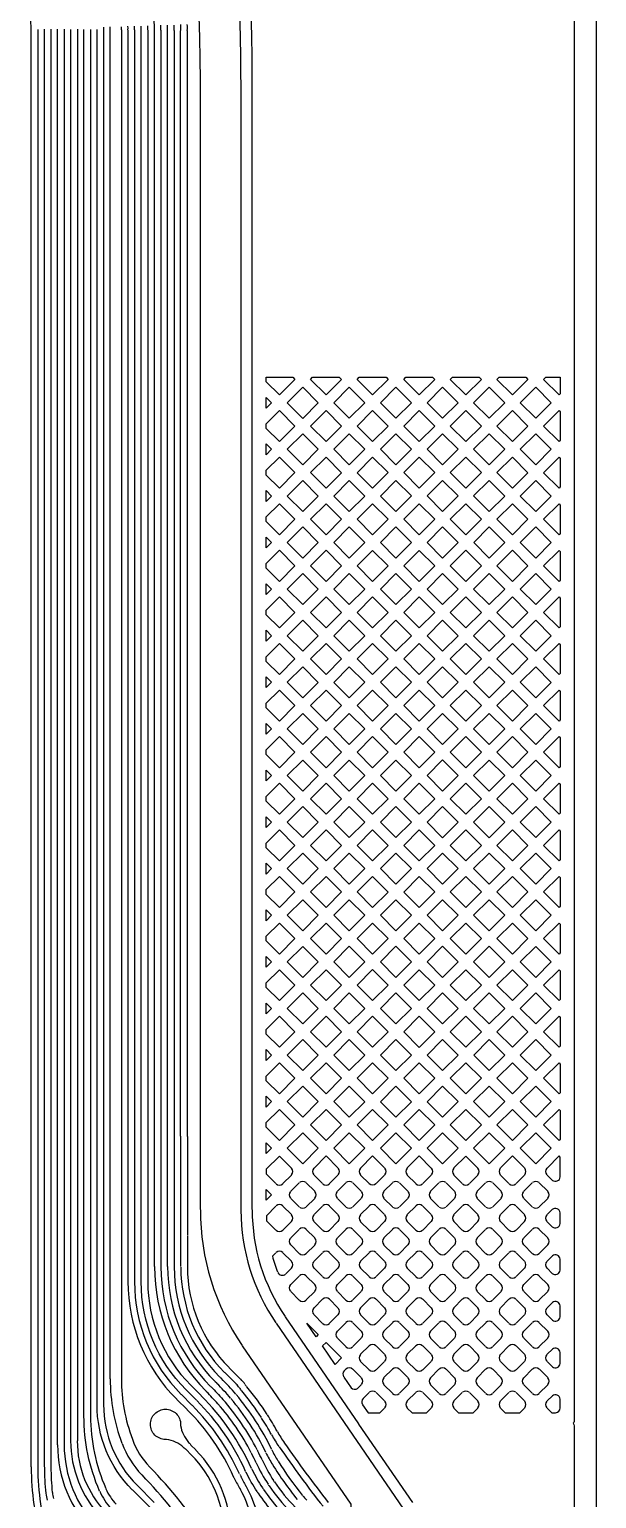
# Model space of a CAD drawing. Extents: x -344 to 154, y 670 to 1023.
# Drawn here: x -148.63 to -143.47, y 866.9 to 880.28 of the extents above; entities that cross this region are included whole.
import ezdxf

# ---------------------------------------------------------------- set-up
doc = ezdxf.new("R2010")
doc.units = 0
doc.layers.add('gbr-dxf_layer0', color=7, linetype='Continuous')
doc.layers.add('gbr-outline-dxf_layer1', color=2, linetype='Continuous')

msp = doc.modelspace()

# ---------------------------------------------------------------- linework, layer by layer
at = {"layer": 'gbr-dxf_layer0'}
for p, q in [((-148.614, 867.188), (-148.614, 880.274)), ((-148.554, 880.276), (-148.554, 867.187)), ((-148.494, 867.187), (-148.494, 880.278)), ((-148.374, 867.39), (-148.374, 880.279)), ((-148.314, 880.278), (-148.314, 867.391)), ((-148.254, 867.427), (-148.254, 880.276)), ((-148.194, 880.278), (-148.194, 867.426)), ((-148.075, 880.276), (-148.075, 867.652)), ((-147.895, 867.991), (-147.895, 880.272)), ((-147.793, 880.274), (-147.793, 867.989)), ((-147.733, 868.878), (-147.733, 880.271)), ((-147.673, 880.272), (-147.673, 868.876)), ((-147.553, 880.271), (-147.553, 868.88)), ((-147.074, 869.532), (-147.074, 879.813)), ((-146.705, 879.816), (-146.705, 869.528)), ((-146.475, 876.828), (-146.475, 876.926)), ((-146.475, 876.404), (-146.475, 876.502)), ((-146.475, 875.979), (-146.475, 876.078)), ((-146.475, 875.555), (-146.475, 875.653)), ((-146.475, 875.131), (-146.475, 875.229)), ((-146.475, 874.707), (-146.475, 874.805)), ((-146.475, 874.283), (-146.475, 874.381)), ((-146.475, 873.858), (-146.475, 873.956)), ((-146.475, 873.434), (-146.475, 873.532)), ((-146.475, 873.01), (-146.475, 873.108)), ((-146.475, 872.586), (-146.475, 872.684)), ((-146.475, 872.161), (-146.475, 872.26)), ((-146.475, 871.737), (-146.475, 871.835)), ((-146.475, 871.313), (-146.475, 871.411)), ((-146.475, 870.889), (-146.475, 870.987)), ((-146.475, 870.464), (-146.475, 870.563)), ((-146.475, 870.04), (-146.475, 870.138)), ((-147.253, 869.298), (-147.253, 870.049)), ((-147.193, 870.048), (-147.193, 869.294)), ((-146.475, 869.856), (-146.387, 869.768)), ((-146.323, 869.768), (-146.246, 869.845)), ((-146.04, 869.845), (-145.964, 869.768)), ((-145.899, 869.768), (-145.822, 869.845)), ((-145.616, 869.845), (-145.539, 869.768)), ((-145.474, 869.768), (-145.398, 869.845)), ((-145.192, 869.845), (-145.115, 869.768)), ((-145.05, 869.768), (-144.973, 869.845)), ((-144.767, 869.845), (-144.691, 869.768)), ((-144.626, 869.768), (-144.549, 869.845)), ((-144.343, 869.845), (-144.267, 869.768)), ((-144.202, 869.768), (-144.125, 869.845)), ((-146.475, 869.616), (-146.475, 869.714)), ((-146.175, 869.774), (-146.252, 869.697)), ((-146.034, 869.697), (-146.111, 869.774)), ((-145.751, 869.774), (-145.828, 869.697)), ((-145.61, 869.697), (-145.686, 869.774)), ((-145.327, 869.774), (-145.404, 869.697)), ((-145.186, 869.698), (-145.262, 869.774)), ((-144.903, 869.774), (-144.98, 869.697)), ((-144.761, 869.697), (-144.838, 869.774)), ((-144.479, 869.774), (-144.555, 869.697)), ((-144.337, 869.697), (-144.414, 869.774)), ((-144.054, 869.774), (-144.131, 869.697)), ((-143.913, 869.697), (-143.99, 869.774)), ((-146.388, 869.562), (-146.474, 869.475)), ((-146.246, 869.485), (-146.323, 869.562)), ((-146.252, 869.633), (-146.175, 869.556)), ((-146.111, 869.556), (-146.034, 869.633)), ((-145.963, 869.562), (-146.04, 869.485)), ((-145.822, 869.485), (-145.899, 869.562)), ((-145.828, 869.633), (-145.751, 869.556)), ((-145.687, 869.556), (-145.61, 869.633)), ((-145.539, 869.562), (-145.616, 869.485)), ((-145.398, 869.485), (-145.474, 869.562)), ((-145.404, 869.633), (-145.327, 869.556)), ((-145.262, 869.556), (-145.186, 869.633)), ((-145.115, 869.562), (-145.192, 869.485)), ((-144.974, 869.486), (-145.05, 869.562)), ((-144.98, 869.633), (-144.903, 869.556)), ((-144.838, 869.556), (-144.761, 869.633)), ((-144.691, 869.562), (-144.767, 869.485)), ((-144.549, 869.485), (-144.626, 869.562)), ((-144.555, 869.633), (-144.479, 869.556)), ((-144.414, 869.556), (-144.337, 869.633)), ((-144.266, 869.562), (-144.343, 869.485)), ((-144.125, 869.485), (-144.202, 869.562)), ((-144.131, 869.633), (-144.054, 869.556)), ((-143.99, 869.556), (-143.913, 869.633)), ((-146.323, 869.344), (-146.246, 869.421)), ((-146.04, 869.42), (-145.963, 869.344)), ((-145.899, 869.344), (-145.822, 869.421)), ((-145.616, 869.42), (-145.539, 869.344)), ((-145.475, 869.344), (-145.398, 869.421)), ((-145.192, 869.421), (-145.115, 869.344)), ((-145.05, 869.344), (-144.974, 869.421)), ((-144.767, 869.421), (-144.691, 869.344)), ((-144.626, 869.344), (-144.549, 869.421)), ((-144.343, 869.421), (-144.267, 869.344)), ((-144.202, 869.344), (-144.125, 869.421)), ((-147.253, 869.012), (-147.253, 869.294)), ((-146.175, 869.35), (-146.252, 869.273)), ((-146.034, 869.273), (-146.111, 869.35)), ((-145.751, 869.35), (-145.828, 869.273)), ((-145.61, 869.273), (-145.687, 869.35)), ((-145.327, 869.35), (-145.404, 869.273)), ((-145.186, 869.273), (-145.262, 869.35)), ((-144.903, 869.35), (-144.98, 869.273)), ((-144.761, 869.273), (-144.838, 869.35)), ((-144.479, 869.35), (-144.555, 869.273)), ((-144.337, 869.273), (-144.414, 869.35)), ((-144.054, 869.35), (-144.131, 869.273)), ((-143.913, 869.273), (-143.99, 869.35)), ((-146.252, 869.209), (-146.175, 869.132)), ((-146.111, 869.132), (-146.034, 869.208)), ((-145.828, 869.208), (-145.751, 869.132)), ((-145.687, 869.132), (-145.61, 869.209)), ((-145.404, 869.208), (-145.327, 869.132)), ((-145.262, 869.132), (-145.186, 869.209)), ((-144.98, 869.209), (-144.903, 869.132)), ((-144.838, 869.132), (-144.761, 869.209)), ((-144.555, 869.209), (-144.479, 869.132)), ((-144.414, 869.132), (-144.337, 869.209)), ((-144.131, 869.209), (-144.054, 869.132)), ((-143.99, 869.132), (-143.913, 869.209)), ((-146.387, 869.138), (-146.418, 869.107)), ((-146.246, 869.061), (-146.323, 869.138)), ((-145.963, 869.138), (-146.04, 869.061)), ((-145.822, 869.061), (-145.899, 869.138)), ((-145.539, 869.138), (-145.616, 869.061)), ((-145.398, 869.061), (-145.475, 869.138)), ((-145.115, 869.138), (-145.192, 869.061)), ((-144.974, 869.061), (-145.05, 869.138)), ((-144.691, 869.138), (-144.767, 869.061)), ((-144.549, 869.061), (-144.626, 869.138)), ((-144.267, 869.138), (-144.343, 869.061)), ((-144.125, 869.061), (-144.202, 869.138)), ((-146.296, 868.947), (-146.246, 868.996)), ((-146.175, 868.926), (-146.252, 868.849)), ((-146.034, 868.849), (-146.111, 868.926)), ((-146.04, 868.996), (-145.963, 868.92)), ((-145.899, 868.92), (-145.822, 868.996)), ((-145.751, 868.926), (-145.828, 868.849)), ((-145.61, 868.849), (-145.687, 868.926)), ((-145.616, 868.996), (-145.539, 868.92)), ((-145.475, 868.92), (-145.398, 868.996)), ((-145.327, 868.926), (-145.404, 868.849)), ((-145.186, 868.849), (-145.263, 868.926)), ((-145.192, 868.996), (-145.115, 868.92)), ((-145.05, 868.92), (-144.974, 868.996)), ((-144.903, 868.926), (-144.98, 868.849)), ((-144.761, 868.849), (-144.838, 868.926)), ((-144.768, 868.997), (-144.691, 868.92)), ((-144.626, 868.92), (-144.549, 868.997)), ((-144.479, 868.926), (-144.555, 868.849)), ((-144.337, 868.849), (-144.414, 868.926)), ((-144.343, 868.997), (-144.266, 868.92)), ((-144.202, 868.92), (-144.125, 868.996)), ((-144.054, 868.926), (-144.131, 868.849)), ((-143.913, 868.849), (-143.99, 868.926)), ((-146.252, 868.784), (-146.175, 868.707)), ((-146.111, 868.708), (-146.034, 868.784)), ((-145.828, 868.784), (-145.751, 868.707)), ((-145.687, 868.708), (-145.61, 868.784)), ((-145.404, 868.784), (-145.327, 868.708)), ((-145.262, 868.708), (-145.186, 868.784)), ((-144.98, 868.784), (-144.903, 868.708)), ((-144.838, 868.708), (-144.761, 868.784)), ((-144.555, 868.784), (-144.478, 868.708)), ((-144.414, 868.708), (-144.337, 868.784)), ((-144.131, 868.785), (-144.054, 868.708)), ((-143.99, 868.708), (-143.913, 868.784)), ((-145.963, 868.714), (-146.04, 868.637)), ((-145.822, 868.637), (-145.899, 868.714)), ((-145.539, 868.714), (-145.616, 868.637)), ((-145.398, 868.637), (-145.475, 868.714)), ((-145.115, 868.714), (-145.192, 868.637)), ((-144.974, 868.637), (-145.05, 868.714)), ((-144.691, 868.714), (-144.767, 868.637)), ((-144.549, 868.637), (-144.626, 868.713)), ((-144.266, 868.714), (-144.343, 868.637)), ((-144.125, 868.637), (-144.202, 868.713)), ((-146.385, 868.496), (-145.227, 866.804)), ((-146.04, 868.572), (-145.963, 868.495)), ((-145.899, 868.496), (-145.822, 868.572)), ((-145.751, 868.501), (-145.828, 868.425)), ((-145.61, 868.425), (-145.687, 868.501)), ((-145.616, 868.572), (-145.539, 868.495)), ((-145.475, 868.495), (-145.398, 868.572)), ((-145.327, 868.501), (-145.404, 868.425)), ((-145.186, 868.425), (-145.262, 868.501)), ((-145.192, 868.572), (-145.115, 868.496)), ((-145.05, 868.496), (-144.974, 868.572)), ((-144.903, 868.501), (-144.98, 868.425)), ((-144.761, 868.424), (-144.839, 868.502)), ((-144.767, 868.572), (-144.691, 868.496)), ((-144.626, 868.495), (-144.549, 868.572)), ((-144.478, 868.501), (-144.555, 868.425)), ((-144.337, 868.425), (-144.414, 868.501)), ((-144.343, 868.573), (-144.266, 868.496)), ((-144.202, 868.496), (-144.125, 868.572)), ((-144.054, 868.501), (-144.131, 868.425)), ((-143.913, 868.425), (-143.99, 868.501)), ((-145.828, 868.36), (-145.751, 868.283)), ((-145.687, 868.283), (-145.61, 868.36)), ((-145.404, 868.36), (-145.327, 868.283)), ((-145.262, 868.283), (-145.186, 868.36)), ((-144.98, 868.36), (-144.903, 868.283)), ((-144.838, 868.283), (-144.761, 868.36)), ((-144.555, 868.36), (-144.479, 868.283)), ((-144.414, 868.283), (-144.337, 868.36)), ((-144.131, 868.36), (-144.054, 868.283)), ((-143.99, 868.283), (-143.913, 868.36)), ((-145.539, 868.289), (-145.616, 868.213)), ((-145.398, 868.213), (-145.475, 868.289)), ((-145.115, 868.289), (-145.192, 868.213)), ((-144.974, 868.213), (-145.051, 868.29)), ((-144.691, 868.289), (-144.767, 868.213)), ((-144.549, 868.212), (-144.626, 868.289)), ((-144.266, 868.289), (-144.343, 868.212)), ((-144.125, 868.213), (-144.202, 868.289)), ((-146.812, 868.091), (-146.708, 867.987)), ((-145.751, 868.077), (-145.765, 868.064)), ((-145.61, 868.001), (-145.687, 868.077)), ((-145.616, 868.148), (-145.539, 868.071)), ((-145.475, 868.071), (-145.398, 868.148)), ((-145.327, 868.077), (-145.404, 868.001)), ((-145.186, 868.001), (-145.262, 868.077)), ((-145.192, 868.148), (-145.115, 868.071)), ((-145.05, 868.071), (-144.974, 868.148)), ((-144.903, 868.077), (-144.98, 868)), ((-144.761, 868), (-144.838, 868.077)), ((-144.767, 868.148), (-144.691, 868.071)), ((-144.626, 868.071), (-144.549, 868.148)), ((-144.479, 868.077), (-144.555, 868)), ((-144.337, 868), (-144.414, 868.077)), ((-144.343, 868.148), (-144.267, 868.071)), ((-144.202, 868.071), (-144.125, 868.148)), ((-144.054, 868.077), (-144.131, 868)), ((-143.913, 868.001), (-143.989, 868.077)), ((-146.925, 867.949), (-146.939, 867.963)), ((-146.895, 868.004), (-146.884, 867.993)), ((-146.749, 867.944), (-146.853, 868.047)), ((-147.247, 867.847), (-147.151, 867.751)), ((-147.109, 867.794), (-147.204, 867.889)), ((-147.162, 867.932), (-147.067, 867.837)), ((-147.019, 867.873), (-147.024, 867.878)), ((-145.539, 867.865), (-145.592, 867.812)), ((-145.398, 867.788), (-145.474, 867.865)), ((-145.404, 867.936), (-145.327, 867.859)), ((-145.262, 867.859), (-145.186, 867.936)), ((-145.115, 867.865), (-145.192, 867.788)), ((-144.974, 867.788), (-145.05, 867.865)), ((-144.98, 867.936), (-144.903, 867.859)), ((-144.838, 867.859), (-144.761, 867.936)), ((-144.691, 867.865), (-144.767, 867.788)), ((-144.549, 867.788), (-144.626, 867.865)), ((-144.555, 867.936), (-144.479, 867.859)), ((-144.414, 867.859), (-144.337, 867.936)), ((-144.267, 867.865), (-144.343, 867.788)), ((-144.125, 867.788), (-144.202, 867.865)), ((-144.131, 867.936), (-144.055, 867.859)), ((-143.99, 867.859), (-143.913, 867.936)), ((-147.195, 867.71), (-147.288, 867.803)), ((-145.142, 866.863), (-145.631, 867.577)), ((-147.65, 867.021), (-147.494, 866.865))]:
    msp.add_line(p, q, dxfattribs=at)
for points in [[(-153.619, 960.314), (-153.109, 954.486, -0.021821), (-153.072, 953.632), (-153.072, 902.477, 0.154619), (-151.211, 896.603), (-145.459, 888.437, -0.154608), (-143.672, 882.795), (-143.672, 877.154)], [(-146.602, 877.196), (-146.602, 879.822, 0.198848), (-151.292, 891.141), (-156.061, 895.91)], [(-147.493, 880.27, 0.011031), (-147.493, 880.312, 0.004322), (-147.507, 880.58)], [(-148.434, 880.279), (-148.434, 867.187, 0.026984), (-148.422, 866.956)], [(-147.991, 866.968, -0.103956), (-148.134, 867.652), (-148.134, 880.275)], [(-147.694, 866.98, -0.198566), (-148.015, 867.755), (-148.015, 880.275)], [(-147.955, 880.274), (-147.955, 867.755, 0.198917), (-147.651, 867.022)], [(-147.205, 867.89, -0.19801), (-147.613, 868.872, -0.053003), (-147.613, 868.878), (-147.613, 880.269)], [(-147.493, 869.013), (-147.493, 870.094, -0.048899), (-147.493, 870.099), (-147.493, 880.268)], [(-147.433, 880.269), (-147.433, 870.105, -0.048899), (-147.433, 870.099), (-147.433, 869.011)], [(-147.373, 869.013), (-147.373, 870.143, -0.0488), (-147.374, 870.149), (-147.374, 880.266)], [(-147.314, 880.267), (-147.314, 870.154, -0.0488), (-147.313, 870.149), (-147.313, 869.012)], [(-147.253, 870.05), (-147.253, 870.093, -0.059114), (-147.253, 870.1), (-147.253, 870.194, -0.055954), (-147.254, 870.2), (-147.254, 880.264)], [(-147.194, 880.266), (-147.194, 870.204, -0.055959), (-147.193, 870.197), (-147.193, 870.104, -0.050013), (-147.193, 870.098), (-147.193, 870.049)], [(-143.672, 877.153), (-143.672, 867.62, -0.147136), (-143.681, 867.585, -0.128498), (-143.672, 867.561), (-143.672, 866.072, -0.049093), (-143.669, 866.046, -0.049082), (-143.672, 866.019), (-143.672, 865.724, -0.250802), (-144.028, 865.059), (-144.231, 864.924, -0.147933), (-144.674, 864.789), (-145.183, 864.789, -0.35684), (-145.228, 864.834), (-145.228, 865.883, -0.411766), (-145.173, 865.928)], [(-143.919, 869.845), (-143.871, 869.797, 0.58201), (-143.799, 869.828), (-143.799, 870.008), (-143.81, 870.019), (-143.919, 869.909)], [(-146.474, 869.475, 0.007408), (-146.472, 869.428), (-146.388, 869.344)], [(-143.919, 869.42), (-143.872, 869.373, 0.579971), (-143.799, 869.403), (-143.799, 869.502, 0.588366), (-143.872, 869.532), (-143.919, 869.485)], [(-147.193, 869.29), (-147.193, 869.017, -0.055407), (-147.193, 869.01, 0.197857), (-146.813, 868.092)], [(-143.919, 868.996), (-143.872, 868.949, 0.578659), (-143.799, 868.978), (-143.799, 869.079, 0.575874), (-143.871, 869.109), (-143.919, 869.061)], [(-143.919, 868.572), (-143.871, 868.525, 0.575726), (-143.799, 868.554), (-143.799, 868.654, 0.577227), (-143.871, 868.684), (-143.919, 868.637)], [(-145.631, 867.578, -0.015297), (-145.633, 867.581), (-146.3, 868.554)], [(-145.528, 866.592), (-145.612, 866.715, 0.035004), (-145.665, 866.763, -0.245299), (-145.703, 866.849), (-146.691, 868.291)], [(-143.919, 868.148), (-143.871, 868.1, 0.57325), (-143.799, 868.13), (-143.799, 868.23, 0.578621), (-143.871, 868.26), (-143.919, 868.213)], [(-145.77, 868.006), (-145.703, 867.908, 0.375744), (-145.643, 867.903), (-145.61, 867.936)], [(-146.978, 867.917, -0.017937), (-146.976, 867.916, -0.017453), (-146.871, 867.803)], [(-143.799, 867.726), (-143.799, 867.806, 0.575874), (-143.871, 867.836), (-143.919, 867.788)], [(-147.158, 867.299), (-147.204, 867.345, -0.09159), (-147.214, 867.352, -0.014217), (-147.228, 867.365, 0.159788), (-147.383, 867.438, -0.016338), (-147.392, 867.438, -0.414225), (-147.529, 867.575, -0.414225), (-147.392, 867.713, -0.414225), (-147.254, 867.575, -0.018939), (-147.254, 867.565, 0.153113), (-147.181, 867.411, -0.014649), (-147.168, 867.397, -0.092872), (-147.161, 867.387), (-147.116, 867.342)], [(-146.559, 866.965, -0.029683), (-146.658, 867.138, -0.019622), (-146.662, 867.144)], [(-146.607, 867.17, -0.056741), (-146.604, 867.164, 0.02924), (-146.51, 866.998)], [(-147.273, 866.506, 0.04471), (-147.537, 866.823), (-147.693, 866.979)]]:
    msp.add_lwpolyline(points, format="xyb", dxfattribs=at)
for points in [[(-146.602, 869.531), (-146.602, 877.154), (-146.602, 877.192)], [(-146.475, 876.926), (-146.426, 876.877), (-146.475, 876.828)], [(-146.475, 876.502), (-146.426, 876.453), (-146.475, 876.404)], [(-146.475, 876.078), (-146.426, 876.028), (-146.475, 875.979)], [(-146.475, 875.653), (-146.426, 875.604), (-146.475, 875.555)], [(-146.475, 875.229), (-146.426, 875.18), (-146.475, 875.131)], [(-146.475, 874.805), (-146.426, 874.756), (-146.475, 874.707)], [(-146.475, 874.381), (-146.426, 874.332), (-146.475, 874.283)], [(-146.475, 873.956), (-146.426, 873.907), (-146.475, 873.858)], [(-146.475, 873.532), (-146.426, 873.483), (-146.475, 873.434)], [(-146.475, 873.108), (-146.426, 873.059), (-146.475, 873.01)], [(-146.475, 872.684), (-146.426, 872.635), (-146.475, 872.586)], [(-146.475, 872.26), (-146.426, 872.21), (-146.475, 872.161)], [(-146.475, 871.835), (-146.426, 871.786), (-146.475, 871.737)], [(-146.475, 871.411), (-146.426, 871.362), (-146.475, 871.313)], [(-146.475, 870.987), (-146.426, 870.938), (-146.475, 870.889)], [(-146.475, 870.563), (-146.426, 870.514), (-146.475, 870.464)], [(-146.475, 870.138), (-146.426, 870.089), (-146.475, 870.04)], [(-146.246, 869.909), (-146.355, 870.018), (-146.475, 869.899), (-146.475, 869.856)], [(-145.822, 869.91), (-145.931, 870.019), (-146.04, 869.909)], [(-145.398, 869.91), (-145.507, 870.019), (-145.616, 869.909)], [(-144.973, 869.909), (-145.083, 870.019), (-145.192, 869.91)], [(-144.549, 869.909), (-144.658, 870.018), (-144.767, 869.91)], [(-144.125, 869.91), (-144.234, 870.019), (-144.343, 869.91)], [(-146.475, 869.714), (-146.426, 869.665), (-146.475, 869.616)], [(-145.598, 867.754), (-145.548, 867.681), (-145.441, 867.681), (-145.398, 867.724)], [(-145.192, 867.724), (-145.148, 867.681), (-145.017, 867.681), (-144.974, 867.724)], [(-144.767, 867.724), (-144.724, 867.681), (-144.593, 867.681), (-144.549, 867.724)], [(-144.343, 867.724), (-144.3, 867.681), (-144.168, 867.681), (-144.125, 867.724)], [(-143.919, 867.724), (-143.876, 867.681), (-143.844, 867.681)]]:
    msp.add_lwpolyline(points, dxfattribs=at)
for points in [[(-146.475, 877.067), (-146.475, 877.109), (-146.234, 877.109), (-146.214, 877.089), (-146.355, 876.948)], [(-146.072, 877.089), (-146.053, 877.109), (-145.81, 877.109), (-145.79, 877.089), (-145.931, 876.948)], [(-145.648, 877.089), (-145.628, 877.109), (-145.385, 877.109), (-145.365, 877.089), (-145.507, 876.948)], [(-145.224, 877.089), (-145.204, 877.109), (-144.961, 877.109), (-144.941, 877.089), (-145.083, 876.948)], [(-144.8, 877.089), (-144.78, 877.109), (-144.537, 877.109), (-144.517, 877.089), (-144.658, 876.948)], [(-144.376, 877.089), (-144.356, 877.109), (-144.113, 877.109), (-144.093, 877.089), (-144.234, 876.948)], [(-143.951, 877.089), (-143.931, 877.109), (-143.799, 877.109), (-143.799, 876.959), (-143.81, 876.948)], [(-146.285, 876.877), (-146.143, 877.018), (-146.002, 876.877), (-146.143, 876.735)], [(-145.86, 876.877), (-145.719, 877.018), (-145.578, 876.877), (-145.719, 876.736)], [(-145.436, 876.877), (-145.295, 877.018), (-145.153, 876.877), (-145.295, 876.736)], [(-145.012, 876.877), (-144.871, 877.018), (-144.729, 876.877), (-144.871, 876.736)], [(-144.588, 876.877), (-144.446, 877.018), (-144.305, 876.877), (-144.446, 876.736)], [(-144.163, 876.877), (-144.022, 877.018), (-143.881, 876.877), (-144.022, 876.736)], [(-146.475, 876.643), (-146.475, 876.686), (-146.355, 876.806), (-146.214, 876.665), (-146.355, 876.523)], [(-146.072, 876.665), (-145.931, 876.806), (-145.79, 876.665), (-145.931, 876.523)], [(-145.648, 876.665), (-145.507, 876.806), (-145.365, 876.665), (-145.507, 876.524)], [(-145.224, 876.665), (-145.083, 876.806), (-144.941, 876.665), (-145.083, 876.524)], [(-144.8, 876.665), (-144.658, 876.806), (-144.517, 876.665), (-144.658, 876.524)], [(-144.376, 876.665), (-144.234, 876.806), (-144.093, 876.665), (-144.234, 876.523)], [(-143.951, 876.665), (-143.81, 876.806), (-143.799, 876.795), (-143.799, 876.535), (-143.81, 876.523)], [(-146.284, 876.453), (-146.143, 876.594), (-146.002, 876.453), (-146.143, 876.311)], [(-145.86, 876.453), (-145.719, 876.594), (-145.577, 876.453), (-145.719, 876.311)], [(-145.436, 876.453), (-145.295, 876.594), (-145.153, 876.453), (-145.295, 876.311)], [(-145.012, 876.453), (-144.871, 876.594), (-144.729, 876.453), (-144.87, 876.311)], [(-144.588, 876.453), (-144.446, 876.594), (-144.305, 876.453), (-144.446, 876.311)], [(-144.163, 876.453), (-144.022, 876.594), (-143.881, 876.453), (-144.022, 876.311)], [(-146.475, 876.219), (-146.475, 876.262), (-146.355, 876.382), (-146.214, 876.241), (-146.355, 876.099)], [(-146.072, 876.241), (-145.931, 876.382), (-145.79, 876.24), (-145.931, 876.099)], [(-145.648, 876.24), (-145.507, 876.382), (-145.365, 876.241), (-145.507, 876.099)], [(-145.224, 876.241), (-145.083, 876.382), (-144.941, 876.241), (-145.083, 876.099)], [(-144.8, 876.241), (-144.658, 876.382), (-144.517, 876.241), (-144.658, 876.099)], [(-144.376, 876.241), (-144.234, 876.382), (-144.093, 876.24), (-144.234, 876.099)], [(-143.951, 876.24), (-143.81, 876.382), (-143.799, 876.371), (-143.799, 876.11), (-143.81, 876.099)], [(-146.284, 876.028), (-146.143, 876.17), (-146.002, 876.028), (-146.143, 875.887)], [(-145.86, 876.028), (-145.719, 876.17), (-145.578, 876.028), (-145.719, 875.887)], [(-145.436, 876.028), (-145.295, 876.17), (-145.153, 876.029), (-145.295, 875.887)], [(-145.012, 876.029), (-144.87, 876.17), (-144.729, 876.029), (-144.87, 875.887)], [(-144.588, 876.029), (-144.446, 876.17), (-144.305, 876.028), (-144.446, 875.887)], [(-144.163, 876.028), (-144.022, 876.17), (-143.881, 876.028), (-144.022, 875.887)], [(-146.475, 875.795), (-146.475, 875.838), (-146.355, 875.958), (-146.214, 875.816), (-146.355, 875.675)], [(-146.072, 875.816), (-145.931, 875.958), (-145.79, 875.816), (-145.931, 875.675)], [(-145.648, 875.816), (-145.507, 875.958), (-145.366, 875.816), (-145.507, 875.675)], [(-145.224, 875.816), (-145.083, 875.958), (-144.941, 875.817), (-145.083, 875.675)], [(-144.8, 875.817), (-144.658, 875.958), (-144.517, 875.816), (-144.658, 875.675)], [(-144.375, 875.816), (-144.234, 875.958), (-144.093, 875.816), (-144.234, 875.675)], [(-143.951, 875.816), (-143.81, 875.958), (-143.799, 875.946), (-143.799, 875.686), (-143.81, 875.675)], [(-146.284, 875.604), (-146.143, 875.746), (-146.002, 875.604), (-146.143, 875.463)], [(-145.86, 875.604), (-145.719, 875.746), (-145.578, 875.604), (-145.719, 875.463)], [(-145.436, 875.604), (-145.295, 875.746), (-145.154, 875.604), (-145.295, 875.463)], [(-145.012, 875.604), (-144.87, 875.746), (-144.729, 875.604), (-144.871, 875.463)], [(-144.587, 875.604), (-144.446, 875.746), (-144.305, 875.604), (-144.446, 875.463)], [(-144.163, 875.604), (-144.022, 875.746), (-143.881, 875.604), (-144.022, 875.463)], [(-146.475, 875.371), (-146.475, 875.414), (-146.355, 875.534), (-146.214, 875.392), (-146.355, 875.251)], [(-146.072, 875.392), (-145.931, 875.534), (-145.79, 875.392), (-145.931, 875.251)], [(-145.648, 875.392), (-145.507, 875.533), (-145.366, 875.392), (-145.507, 875.251)], [(-145.224, 875.392), (-145.083, 875.533), (-144.941, 875.392), (-145.083, 875.251)], [(-144.8, 875.392), (-144.658, 875.534), (-144.517, 875.392), (-144.658, 875.251)], [(-144.375, 875.392), (-144.234, 875.534), (-144.093, 875.392), (-144.234, 875.251)], [(-143.951, 875.392), (-143.81, 875.533), (-143.799, 875.522), (-143.799, 875.262), (-143.81, 875.251)], [(-146.285, 875.18), (-146.143, 875.321), (-146.002, 875.18), (-146.143, 875.039)], [(-145.86, 875.18), (-145.719, 875.321), (-145.578, 875.18), (-145.719, 875.039)], [(-145.436, 875.18), (-145.295, 875.321), (-145.153, 875.18), (-145.295, 875.039)], [(-145.012, 875.18), (-144.871, 875.321), (-144.729, 875.18), (-144.871, 875.039)], [(-144.588, 875.18), (-144.446, 875.321), (-144.305, 875.18), (-144.446, 875.039)], [(-144.163, 875.18), (-144.022, 875.321), (-143.881, 875.18), (-144.022, 875.039)], [(-146.475, 874.946), (-146.475, 874.989), (-146.355, 875.109), (-146.214, 874.968), (-146.355, 874.827)], [(-146.072, 874.968), (-145.931, 875.109), (-145.79, 874.968), (-145.931, 874.827)], [(-145.648, 874.968), (-145.507, 875.109), (-145.365, 874.968), (-145.507, 874.827)], [(-145.224, 874.968), (-145.083, 875.109), (-144.941, 874.968), (-145.083, 874.827)], [(-144.8, 874.968), (-144.658, 875.109), (-144.517, 874.968), (-144.658, 874.827)], [(-144.376, 874.968), (-144.234, 875.109), (-144.093, 874.968), (-144.234, 874.827)], [(-143.951, 874.968), (-143.81, 875.109), (-143.799, 875.098), (-143.799, 874.838), (-143.81, 874.827)], [(-146.285, 874.756), (-146.143, 874.897), (-146.002, 874.756), (-146.143, 874.614)], [(-145.86, 874.756), (-145.719, 874.897), (-145.577, 874.756), (-145.719, 874.614)], [(-145.436, 874.756), (-145.295, 874.897), (-145.153, 874.756), (-145.295, 874.614)], [(-145.012, 874.756), (-144.871, 874.897), (-144.729, 874.756), (-144.87, 874.614)], [(-144.588, 874.756), (-144.446, 874.897), (-144.305, 874.756), (-144.446, 874.614)], [(-144.163, 874.756), (-144.022, 874.897), (-143.881, 874.756), (-144.022, 874.614)], [(-146.475, 874.522), (-146.475, 874.565), (-146.355, 874.685), (-146.214, 874.544), (-146.355, 874.402)], [(-146.073, 874.544), (-145.931, 874.685), (-145.79, 874.544), (-145.931, 874.402)], [(-145.648, 874.544), (-145.507, 874.685), (-145.365, 874.544), (-145.507, 874.402)], [(-145.224, 874.544), (-145.083, 874.685), (-144.941, 874.544), (-145.083, 874.402)], [(-144.8, 874.544), (-144.658, 874.685), (-144.517, 874.544), (-144.658, 874.402)], [(-144.376, 874.544), (-144.234, 874.685), (-144.093, 874.544), (-144.234, 874.402)], [(-143.951, 874.544), (-143.81, 874.685), (-143.799, 874.674), (-143.799, 874.413), (-143.81, 874.402)], [(-146.285, 874.332), (-146.143, 874.473), (-146.002, 874.331), (-146.143, 874.19)], [(-145.86, 874.331), (-145.719, 874.473), (-145.578, 874.332), (-145.719, 874.19)], [(-145.436, 874.332), (-145.295, 874.473), (-145.153, 874.332), (-145.295, 874.19)], [(-145.012, 874.332), (-144.87, 874.473), (-144.729, 874.332), (-144.87, 874.19)], [(-144.588, 874.332), (-144.446, 874.473), (-144.305, 874.332), (-144.446, 874.19)], [(-144.163, 874.332), (-144.022, 874.473), (-143.881, 874.331), (-144.022, 874.19)], [(-146.475, 874.098), (-146.475, 874.141), (-146.355, 874.261), (-146.214, 874.119), (-146.355, 873.978)], [(-146.072, 874.119), (-145.931, 874.261), (-145.79, 874.119), (-145.931, 873.978)], [(-145.648, 874.119), (-145.507, 874.261), (-145.365, 874.119), (-145.507, 873.978)], [(-145.224, 874.119), (-145.083, 874.261), (-144.941, 874.12), (-145.083, 873.978)], [(-144.8, 874.12), (-144.658, 874.261), (-144.517, 874.12), (-144.658, 873.978)], [(-144.376, 874.12), (-144.234, 874.261), (-144.093, 874.119), (-144.234, 873.978)], [(-143.951, 874.119), (-143.81, 874.261), (-143.799, 874.249), (-143.799, 873.989), (-143.81, 873.978)], [(-146.284, 873.907), (-146.143, 874.049), (-146.002, 873.907), (-146.143, 873.766)], [(-145.86, 873.907), (-145.719, 874.049), (-145.578, 873.907), (-145.719, 873.766)], [(-145.436, 873.907), (-145.295, 874.049), (-145.153, 873.907), (-145.295, 873.766)], [(-145.012, 873.907), (-144.87, 874.049), (-144.729, 873.907), (-144.871, 873.766)], [(-144.588, 873.907), (-144.446, 874.049), (-144.305, 873.907), (-144.446, 873.766)], [(-144.163, 873.907), (-144.022, 874.049), (-143.881, 873.907), (-144.022, 873.766)], [(-146.475, 873.674), (-146.475, 873.717), (-146.355, 873.837), (-146.214, 873.695), (-146.355, 873.554)], [(-146.072, 873.695), (-145.931, 873.837), (-145.79, 873.695), (-145.931, 873.554)], [(-145.648, 873.695), (-145.507, 873.837), (-145.366, 873.695), (-145.507, 873.554)], [(-145.224, 873.695), (-145.083, 873.837), (-144.941, 873.695), (-145.083, 873.554)], [(-144.8, 873.695), (-144.658, 873.837), (-144.517, 873.695), (-144.658, 873.554)], [(-144.375, 873.695), (-144.234, 873.837), (-144.093, 873.695), (-144.234, 873.554)], [(-143.951, 873.695), (-143.81, 873.837), (-143.799, 873.825), (-143.799, 873.565), (-143.81, 873.554)], [(-146.285, 873.483), (-146.143, 873.624), (-146.002, 873.483), (-146.143, 873.342)], [(-145.86, 873.483), (-145.719, 873.624), (-145.578, 873.483), (-145.719, 873.342)], [(-145.436, 873.483), (-145.295, 873.624), (-145.153, 873.483), (-145.295, 873.342)], [(-145.012, 873.483), (-144.871, 873.625), (-144.729, 873.483), (-144.871, 873.342)], [(-144.588, 873.483), (-144.446, 873.624), (-144.305, 873.483), (-144.446, 873.342)], [(-144.163, 873.483), (-144.022, 873.624), (-143.881, 873.483), (-144.022, 873.342)], [(-146.475, 873.25), (-146.475, 873.292), (-146.355, 873.412), (-146.214, 873.271), (-146.355, 873.13)], [(-146.072, 873.271), (-145.931, 873.412), (-145.79, 873.271), (-145.931, 873.13)], [(-145.648, 873.271), (-145.507, 873.412), (-145.366, 873.271), (-145.507, 873.13)], [(-145.224, 873.271), (-145.083, 873.412), (-144.941, 873.271), (-145.083, 873.13)], [(-144.8, 873.271), (-144.658, 873.412), (-144.517, 873.271), (-144.658, 873.13)], [(-144.375, 873.271), (-144.234, 873.412), (-144.093, 873.271), (-144.234, 873.13)], [(-143.951, 873.271), (-143.81, 873.412), (-143.799, 873.401), (-143.799, 873.141), (-143.81, 873.13)], [(-146.284, 873.059), (-146.143, 873.2), (-146.002, 873.059), (-146.143, 872.918)], [(-145.86, 873.059), (-145.719, 873.2), (-145.578, 873.059), (-145.719, 872.918)], [(-145.436, 873.059), (-145.295, 873.2), (-145.153, 873.059), (-145.295, 872.918)], [(-145.012, 873.059), (-144.871, 873.2), (-144.729, 873.059), (-144.87, 872.917)], [(-144.588, 873.059), (-144.446, 873.2), (-144.305, 873.059), (-144.446, 872.917)], [(-144.163, 873.059), (-144.022, 873.2), (-143.881, 873.059), (-144.022, 872.918)], [(-146.475, 872.825), (-146.475, 872.868), (-146.355, 872.988), (-146.214, 872.847), (-146.355, 872.706)], [(-146.072, 872.847), (-145.931, 872.988), (-145.79, 872.847), (-145.931, 872.706)], [(-145.648, 872.847), (-145.507, 872.988), (-145.365, 872.847), (-145.507, 872.705)], [(-145.224, 872.847), (-145.083, 872.988), (-144.941, 872.847), (-145.083, 872.705)], [(-144.8, 872.847), (-144.658, 872.988), (-144.517, 872.847), (-144.658, 872.705)], [(-144.376, 872.847), (-144.234, 872.988), (-144.093, 872.847), (-144.234, 872.705)], [(-143.951, 872.847), (-143.81, 872.988), (-143.799, 872.977), (-143.799, 872.717), (-143.81, 872.705)], [(-146.284, 872.635), (-146.143, 872.776), (-146.002, 872.635), (-146.143, 872.493)], [(-145.86, 872.635), (-145.719, 872.776), (-145.578, 872.635), (-145.719, 872.493)], [(-145.436, 872.635), (-145.295, 872.776), (-145.153, 872.635), (-145.295, 872.493)], [(-145.012, 872.635), (-144.87, 872.776), (-144.729, 872.635), (-144.87, 872.493)], [(-144.588, 872.635), (-144.446, 872.776), (-144.305, 872.635), (-144.446, 872.493)], [(-144.163, 872.635), (-144.022, 872.776), (-143.881, 872.635), (-144.022, 872.493)], [(-146.475, 872.401), (-146.475, 872.444), (-146.355, 872.564), (-146.214, 872.423), (-146.355, 872.281)], [(-146.072, 872.423), (-145.931, 872.564), (-145.79, 872.423), (-145.931, 872.281)], [(-145.648, 872.423), (-145.507, 872.564), (-145.365, 872.422), (-145.507, 872.281)], [(-145.224, 872.422), (-145.083, 872.564), (-144.941, 872.423), (-145.083, 872.281)], [(-144.8, 872.423), (-144.658, 872.564), (-144.517, 872.423), (-144.658, 872.281)], [(-144.376, 872.423), (-144.234, 872.564), (-144.093, 872.423), (-144.234, 872.281)], [(-143.951, 872.423), (-143.81, 872.564), (-143.799, 872.553), (-143.799, 872.292), (-143.81, 872.281)], [(-146.285, 872.21), (-146.143, 872.352), (-146.002, 872.21), (-146.143, 872.069)], [(-145.86, 872.21), (-145.719, 872.352), (-145.578, 872.21), (-145.719, 872.069)], [(-145.436, 872.21), (-145.295, 872.352), (-145.153, 872.21), (-145.295, 872.069)], [(-145.012, 872.21), (-144.87, 872.352), (-144.729, 872.21), (-144.871, 872.069)], [(-144.588, 872.21), (-144.446, 872.352), (-144.305, 872.21), (-144.446, 872.069)], [(-144.163, 872.21), (-144.022, 872.352), (-143.881, 872.21), (-144.022, 872.069)], [(-146.475, 871.977), (-146.475, 872.02), (-146.355, 872.14), (-146.214, 871.998), (-146.355, 871.857)], [(-146.072, 871.998), (-145.931, 872.14), (-145.79, 871.998), (-145.931, 871.857)], [(-145.648, 871.998), (-145.507, 872.14), (-145.365, 871.998), (-145.507, 871.857)], [(-145.224, 871.998), (-145.083, 872.14), (-144.941, 871.998), (-145.083, 871.857)], [(-144.8, 871.998), (-144.658, 872.14), (-144.517, 871.998), (-144.658, 871.857)], [(-144.376, 871.998), (-144.234, 872.14), (-144.093, 871.998), (-144.234, 871.857)], [(-143.951, 871.998), (-143.81, 872.14), (-143.799, 872.128), (-143.799, 871.868), (-143.81, 871.857)], [(-146.285, 871.786), (-146.143, 871.927), (-146.002, 871.786), (-146.143, 871.645)], [(-145.86, 871.786), (-145.719, 871.928), (-145.578, 871.786), (-145.719, 871.645)], [(-145.436, 871.786), (-145.295, 871.928), (-145.153, 871.786), (-145.295, 871.645)], [(-145.012, 871.786), (-144.871, 871.928), (-144.729, 871.786), (-144.871, 871.645)], [(-144.588, 871.786), (-144.446, 871.928), (-144.305, 871.786), (-144.446, 871.645)], [(-144.163, 871.786), (-144.022, 871.927), (-143.881, 871.786), (-144.022, 871.645)], [(-146.475, 871.553), (-146.475, 871.595), (-146.355, 871.715), (-146.214, 871.574), (-146.355, 871.433)], [(-146.072, 871.574), (-145.931, 871.715), (-145.79, 871.574), (-145.931, 871.433)], [(-145.648, 871.574), (-145.507, 871.716), (-145.365, 871.574), (-145.507, 871.433)], [(-145.224, 871.574), (-145.083, 871.715), (-144.941, 871.574), (-145.083, 871.433)], [(-144.8, 871.574), (-144.658, 871.715), (-144.517, 871.574), (-144.658, 871.433)], [(-144.375, 871.574), (-144.234, 871.715), (-144.093, 871.574), (-144.234, 871.433)], [(-143.951, 871.574), (-143.81, 871.715), (-143.799, 871.704), (-143.799, 871.444), (-143.81, 871.433)], [(-146.284, 871.362), (-146.143, 871.503), (-146.002, 871.362), (-146.143, 871.221)], [(-145.86, 871.362), (-145.719, 871.503), (-145.578, 871.362), (-145.719, 871.221)], [(-145.436, 871.362), (-145.295, 871.503), (-145.153, 871.362), (-145.295, 871.221)], [(-145.012, 871.362), (-144.871, 871.503), (-144.729, 871.362), (-144.87, 871.221)], [(-144.588, 871.362), (-144.446, 871.503), (-144.305, 871.362), (-144.446, 871.221)], [(-144.163, 871.362), (-144.022, 871.503), (-143.881, 871.362), (-144.022, 871.221)], [(-146.475, 871.128), (-146.475, 871.171), (-146.355, 871.291), (-146.214, 871.15), (-146.355, 871.009)], [(-146.072, 871.15), (-145.931, 871.291), (-145.79, 871.15), (-145.931, 871.009)], [(-145.648, 871.15), (-145.507, 871.291), (-145.366, 871.15), (-145.507, 871.009)], [(-145.224, 871.15), (-145.083, 871.291), (-144.941, 871.15), (-145.083, 871.008)], [(-144.8, 871.15), (-144.658, 871.291), (-144.517, 871.15), (-144.658, 871.009)], [(-144.375, 871.15), (-144.234, 871.291), (-144.093, 871.15), (-144.234, 871.009)], [(-143.951, 871.15), (-143.81, 871.291), (-143.799, 871.28), (-143.799, 871.02), (-143.81, 871.009)], [(-146.284, 870.938), (-146.143, 871.079), (-146.002, 870.938), (-146.143, 870.796)], [(-145.86, 870.938), (-145.719, 871.079), (-145.578, 870.938), (-145.719, 870.796)], [(-145.436, 870.938), (-145.295, 871.079), (-145.153, 870.938), (-145.295, 870.796)], [(-145.012, 870.938), (-144.87, 871.079), (-144.729, 870.938), (-144.87, 870.796)], [(-144.587, 870.938), (-144.446, 871.079), (-144.305, 870.938), (-144.446, 870.796)], [(-144.163, 870.938), (-144.022, 871.079), (-143.881, 870.938), (-144.022, 870.796)], [(-146.475, 870.704), (-146.475, 870.747), (-146.355, 870.867), (-146.214, 870.726), (-146.355, 870.584)], [(-146.072, 870.726), (-145.931, 870.867), (-145.79, 870.726), (-145.931, 870.584)], [(-145.648, 870.726), (-145.507, 870.867), (-145.365, 870.726), (-145.507, 870.584)], [(-145.224, 870.726), (-145.083, 870.867), (-144.941, 870.726), (-145.083, 870.584)], [(-144.8, 870.726), (-144.658, 870.867), (-144.517, 870.726), (-144.658, 870.584)], [(-144.375, 870.726), (-144.234, 870.867), (-144.093, 870.726), (-144.234, 870.584)], [(-143.951, 870.726), (-143.81, 870.867), (-143.799, 870.856), (-143.799, 870.595), (-143.81, 870.584)], [(-146.284, 870.514), (-146.143, 870.655), (-146.002, 870.514), (-146.143, 870.372)], [(-145.86, 870.514), (-145.719, 870.655), (-145.578, 870.513), (-145.719, 870.372)], [(-145.436, 870.513), (-145.295, 870.655), (-145.153, 870.513), (-145.295, 870.372)], [(-145.012, 870.513), (-144.87, 870.655), (-144.729, 870.514), (-144.871, 870.372)], [(-144.588, 870.514), (-144.446, 870.655), (-144.305, 870.514), (-144.446, 870.372)], [(-144.163, 870.514), (-144.022, 870.655), (-143.881, 870.514), (-144.022, 870.372)], [(-146.475, 870.28), (-146.475, 870.323), (-146.355, 870.443), (-146.214, 870.302), (-146.355, 870.16)], [(-146.072, 870.302), (-145.931, 870.443), (-145.79, 870.301), (-145.931, 870.16)], [(-145.648, 870.301), (-145.507, 870.443), (-145.365, 870.301), (-145.507, 870.16)], [(-145.224, 870.301), (-145.083, 870.443), (-144.941, 870.301), (-145.083, 870.16)], [(-144.8, 870.301), (-144.658, 870.443), (-144.517, 870.301), (-144.658, 870.16)], [(-144.376, 870.301), (-144.234, 870.443), (-144.093, 870.302), (-144.234, 870.16)], [(-143.951, 870.302), (-143.81, 870.443), (-143.799, 870.432), (-143.799, 870.171), (-143.81, 870.16)], [(-146.285, 870.089), (-146.143, 870.231), (-146.002, 870.089), (-146.143, 869.948)], [(-145.86, 870.089), (-145.719, 870.231), (-145.578, 870.089), (-145.719, 869.948)], [(-145.436, 870.089), (-145.295, 870.231), (-145.153, 870.089), (-145.295, 869.948)], [(-145.012, 870.089), (-144.871, 870.231), (-144.729, 870.089), (-144.871, 869.948)], [(-144.588, 870.089), (-144.446, 870.231), (-144.305, 870.089), (-144.446, 869.948)], [(-144.163, 870.089), (-144.022, 870.231), (-143.881, 870.089), (-144.022, 869.948)], [(-146.107, 868.498), (-146.002, 868.392), (-146.021, 868.373)], [(-145.964, 868.289), (-145.931, 868.322), (-145.79, 868.18), (-145.849, 868.121)]]:
    msp.add_lwpolyline(points, close=True, dxfattribs=at)
for centre, radius, start, end in [((-162.616, 879.819), 15.911, 0.0013, 44.9951), ((-162.616, 879.819), 15.542, 359.9902, 44.9819), ((-163.029, 879.634), 14.429, 2.5433, 3.5311), ((-148.464, 880.286), 0.51, 358.7254, 1.2746), ((-148.464, 880.287), 0.57, 358.7333, 1.2667), ((-148.464, 880.287), 0.671, 358.8735, 1.0241), ((-148.464, 880.289), 0.731, 358.738, 1.262), ((-148.464, 880.289), 0.791, 358.8291, 1.1349), ((-148.464, 880.29), 0.851, 358.7359, 1.144), ((-148.464, 880.29), 0.911, 358.8166, 1.2644), ((-148.464, 880.291), 1.031, 358.8056, 1.2656), ((-148.464, 880.292), 1.091, 358.7341, 1.2659), ((-148.464, 880.292), 1.151, 358.7984, 1.2075), ((-148.464, 880.293), 1.211, 358.7333, 1.2667), ((-148.464, 880.293), 1.271, 358.8329, 1.2106), ((-146.278, 869.877), 0.0447, 317.2773, 42.6564), ((-146.009, 869.877), 0.0447, 137.2764, 222.7236), ((-145.853, 869.877), 0.0447, 317.3415, 42.6822), ((-145.584, 869.877), 0.0447, 137.2764, 222.7236), ((-145.429, 869.877), 0.0447, 317.2742, 42.7258), ((-145.16, 869.877), 0.0447, 137.2795, 222.6543), ((-145.005, 869.877), 0.0447, 317.3436, 42.7227), ((-144.736, 869.877), 0.0447, 137.2778, 222.6796), ((-144.581, 869.877), 0.0447, 317.2773, 42.6564), ((-144.312, 869.877), 0.0447, 137.2764, 222.7236), ((-144.156, 869.877), 0.0447, 317.2742, 42.7258), ((-143.888, 869.877), 0.0447, 137.2903, 222.7239), ((-146.355, 869.799), 0.0447, 227.2742, 312.7258), ((-146.221, 869.665), 0.0447, 137.2764, 222.7236), ((-146.143, 869.743), 0.0447, 47.2764, 132.7236), ((-146.066, 869.665), 0.0447, 317.2742, 42.7258), ((-145.931, 869.799), 0.0447, 227.2755, 312.6819), ((-145.797, 869.665), 0.0447, 137.3439, 222.6798), ((-145.719, 869.743), 0.0447, 47.2778, 132.6796), ((-145.641, 869.665), 0.0447, 317.2742, 42.7258), ((-145.507, 869.8), 0.0447, 227.2742, 312.7258), ((-145.372, 869.665), 0.0447, 137.2795, 222.6543), ((-145.295, 869.743), 0.0447, 47.3457, 132.7205), ((-145.217, 869.665), 0.0447, 317.2755, 42.6819), ((-145.083, 869.799), 0.0447, 227.3183, 312.6817), ((-144.948, 869.665), 0.0447, 137.3457, 222.7205), ((-144.87, 869.743), 0.0447, 47.323, 132.6818), ((-144.793, 869.665), 0.0447, 317.2773, 42.6564), ((-144.658, 869.799), 0.0447, 227.3436, 312.7227), ((-144.524, 869.665), 0.0447, 137.2764, 222.7236), ((-144.446, 869.743), 0.0447, 47.2764, 132.7236), ((-144.369, 869.665), 0.0447, 317.2742, 42.7258), ((-144.234, 869.799), 0.0447, 227.2742, 312.7258), ((-144.1, 869.665), 0.0447, 137.2764, 222.7236), ((-144.022, 869.743), 0.0447, 47.2764, 132.7236), ((-143.944, 869.665), 0.0447, 317.2742, 42.7258), ((-146.355, 869.531), 0.0447, 47.2794, 132.6496), ((-146.143, 869.587), 0.0447, 227.2742, 312.7258), ((-145.931, 869.531), 0.0447, 47.3214, 132.7212), ((-145.719, 869.587), 0.0447, 227.3436, 312.7227), ((-145.507, 869.531), 0.0447, 47.3457, 132.7205), ((-145.295, 869.587), 0.0447, 227.3181, 312.7245), ((-145.083, 869.531), 0.0447, 47.2764, 132.7236), ((-144.871, 869.587), 0.0447, 227.2742, 312.7258), ((-144.658, 869.531), 0.0447, 47.2764, 132.7236), ((-144.446, 869.587), 0.0447, 227.2742, 312.7258), ((-144.234, 869.531), 0.0447, 47.2764, 132.7236), ((-144.022, 869.587), 0.0447, 227.2742, 312.7258), ((-144.884, 869.528), 2.19, 180.0008, 214.3059), ((-144.884, 869.528), 1.821, 180.128, 214.4014), ((-144.884, 869.528), 1.719, 179.9952, 214.3916), ((-146.278, 869.453), 0.0447, 317.2742, 42.7258), ((-146.009, 869.453), 0.0447, 137.2778, 222.6796), ((-145.853, 869.453), 0.0447, 317.2773, 42.6564), ((-145.585, 869.453), 0.0447, 137.2795, 222.6543), ((-145.429, 869.453), 0.0447, 317.2755, 42.6819), ((-145.16, 869.453), 0.0447, 137.2764, 222.7236), ((-145.005, 869.453), 0.0447, 317.2742, 42.7258), ((-144.736, 869.453), 0.0447, 137.2764, 222.7236), ((-144.581, 869.453), 0.0447, 317.2742, 42.7258), ((-144.312, 869.453), 0.0447, 137.2764, 222.7236), ((-144.157, 869.453), 0.0447, 317.2742, 42.7258), ((-143.888, 869.453), 0.0447, 137.2764, 222.7236), ((-146.355, 869.375), 0.0447, 227.2742, 312.7258), ((-146.143, 869.319), 0.0447, 47.3214, 132.7212), ((-145.931, 869.375), 0.0447, 227.3436, 312.7227), ((-145.719, 869.319), 0.0447, 47.3457, 132.7205), ((-145.507, 869.375), 0.0447, 227.3181, 312.7245), ((-145.295, 869.319), 0.0447, 47.2764, 132.7236), ((-145.083, 869.375), 0.0447, 227.2742, 312.7258), ((-144.871, 869.319), 0.0447, 47.2764, 132.7236), ((-144.658, 869.375), 0.0447, 227.2742, 312.7258), ((-144.446, 869.319), 0.0447, 47.2764, 132.7236), ((-144.234, 869.375), 0.0447, 227.2742, 312.7258), ((-144.022, 869.319), 0.0447, 47.2764, 132.7236), ((-146.355, 869.106), 0.0447, 47.3198, 132.6376), ((-146.221, 869.241), 0.0447, 137.2778, 222.6796), ((-146.066, 869.241), 0.0447, 317.2773, 42.6564), ((-145.931, 869.106), 0.0447, 47.2764, 132.7236), ((-145.797, 869.241), 0.0447, 137.2764, 222.7236), ((-145.641, 869.241), 0.0447, 317.3415, 42.6822), ((-145.507, 869.106), 0.0447, 47.2778, 132.6796), ((-145.372, 869.241), 0.0447, 137.2764, 222.7236), ((-145.217, 869.241), 0.0447, 317.2742, 42.7258), ((-145.083, 869.107), 0.0447, 47.2764, 132.7236), ((-144.948, 869.241), 0.0447, 137.2764, 222.7236), ((-144.793, 869.241), 0.0447, 317.2742, 42.7258), ((-144.658, 869.107), 0.0447, 47.2764, 132.7236), ((-144.524, 869.241), 0.0447, 137.2764, 222.7236), ((-144.369, 869.241), 0.0447, 317.2742, 42.7258), ((-144.234, 869.107), 0.0447, 47.2764, 132.7236), ((-144.1, 869.241), 0.0447, 137.2764, 222.7236), ((-143.944, 869.241), 0.0447, 317.2742, 42.7258), ((-145.891, 869.011), 1.601, 179.998, 224.9441), ((-145.889, 869.012), 1.484, 179.9981, 224.8745), ((-145.889, 869.012), 1.424, 180.0458, 224.9557), ((-144.884, 869.528), 1.592, 195.3414, 200.8088), ((-146.278, 869.029), 0.0447, 317.3434, 42.7134), ((-146.143, 869.163), 0.0447, 227.3436, 312.7227), ((-146.009, 869.029), 0.0447, 137.2764, 222.7236), ((-145.853, 869.029), 0.0447, 317.2742, 42.7258), ((-145.719, 869.163), 0.0447, 227.2755, 312.6819), ((-145.585, 869.029), 0.0447, 137.3439, 222.6798), ((-145.429, 869.029), 0.0447, 317.2742, 42.7258), ((-145.295, 869.163), 0.0447, 227.2742, 312.7258), ((-145.16, 869.029), 0.0447, 137.2764, 222.7236), ((-145.005, 869.029), 0.0447, 317.2742, 42.7258), ((-144.87, 869.163), 0.0447, 227.2742, 312.7258), ((-144.736, 869.029), 0.0447, 137.2764, 222.7236), ((-144.581, 869.029), 0.0447, 317.2742, 42.7258), ((-144.446, 869.163), 0.0447, 227.2742, 312.7258), ((-144.312, 869.029), 0.0447, 137.2764, 222.7236), ((-144.156, 869.029), 0.0447, 317.2742, 42.7258), ((-144.022, 869.163), 0.0447, 227.2742, 312.7258), ((-143.888, 869.029), 0.0447, 137.2764, 222.7236), ((-146.218, 868.876), 1.516, 179.9978, 224.9978), ((-146.217, 868.876), 1.336, 179.9913, 224.9731), ((-145.891, 869.011), 1.542, 180.0598, 224.998), ((-145.889, 869.012), 1.364, 180.1752, 224.9446), ((-146.329, 868.977), 0.0447, 203.3308, 312.6661), ((-146.143, 868.894), 0.0447, 47.2764, 132.7236), ((-145.931, 868.951), 0.0447, 227.2742, 312.7258), ((-145.719, 868.894), 0.0447, 47.3214, 132.7212), ((-145.507, 868.951), 0.0447, 227.3436, 312.7227), ((-145.295, 868.894), 0.0447, 47.2764, 132.7236), ((-145.083, 868.951), 0.0447, 227.2742, 312.7258), ((-144.87, 868.894), 0.0447, 47.2764, 132.7236), ((-144.658, 868.951), 0.0447, 227.2742, 312.7258), ((-144.446, 868.894), 0.0447, 47.2764, 132.7236), ((-144.234, 868.951), 0.0447, 227.2742, 312.7258), ((-144.022, 868.894), 0.0447, 47.2764, 132.7236), ((-146.218, 868.876), 1.456, 180.0632, 224.8989), ((-146.221, 868.817), 0.0447, 137.2764, 222.7236), ((-146.066, 868.817), 0.0447, 317.2742, 42.7258), ((-145.797, 868.817), 0.0447, 137.2778, 222.6796), ((-145.641, 868.817), 0.0447, 317.2773, 42.6564), ((-145.372, 868.817), 0.0447, 137.2764, 222.7236), ((-145.217, 868.817), 0.0447, 317.2742, 42.7258), ((-144.948, 868.817), 0.0447, 137.2764, 222.7236), ((-144.793, 868.817), 0.0447, 317.2742, 42.7258), ((-144.524, 868.817), 0.0447, 137.2764, 222.7236), ((-144.369, 868.817), 0.0447, 317.2742, 42.7258), ((-144.1, 868.817), 0.0447, 137.2764, 222.7236), ((-143.944, 868.817), 0.0447, 317.2742, 42.7258), ((-146.143, 868.739), 0.0447, 227.2742, 312.7258), ((-146.009, 868.605), 0.0447, 137.2778, 222.6796), ((-145.931, 868.682), 0.0447, 47.3214, 132.7212), ((-145.853, 868.604), 0.0447, 317.2773, 42.6564), ((-145.719, 868.739), 0.0447, 227.3436, 312.7227), ((-145.585, 868.605), 0.0447, 137.2764, 222.7236), ((-145.507, 868.682), 0.0447, 47.2764, 132.7236), ((-145.429, 868.605), 0.0447, 317.2742, 42.7258), ((-145.295, 868.739), 0.0447, 227.2742, 312.7258), ((-145.16, 868.605), 0.0447, 137.2764, 222.7236), ((-145.083, 868.682), 0.0447, 47.2764, 132.7236), ((-145.005, 868.605), 0.0447, 317.2742, 42.7258), ((-144.871, 868.739), 0.0447, 227.2742, 312.7258), ((-144.736, 868.605), 0.0447, 137.2764, 222.7236), ((-144.658, 868.682), 0.0447, 47.2764, 132.7236), ((-144.581, 868.605), 0.0447, 317.2742, 42.7258), ((-144.446, 868.739), 0.0447, 227.2742, 312.7258), ((-144.312, 868.604), 0.0447, 137.2764, 222.7236), ((-144.234, 868.682), 0.0447, 47.2764, 132.7236), ((-144.156, 868.605), 0.0447, 317.2742, 42.7258), ((-144.022, 868.739), 0.0447, 227.2742, 312.7258), ((-143.888, 868.604), 0.0447, 137.2764, 222.7236), ((-145.931, 868.527), 0.0447, 227.3436, 312.7227), ((-145.719, 868.47), 0.0447, 47.2764, 132.7236), ((-145.507, 868.527), 0.0447, 227.2742, 312.7258), ((-145.295, 868.47), 0.0447, 47.2764, 132.7236), ((-145.083, 868.527), 0.0447, 227.2742, 312.7258), ((-144.871, 868.47), 0.0447, 47.2764, 132.7236), ((-144.658, 868.527), 0.0447, 227.2742, 312.7258), ((-144.446, 868.47), 0.0447, 47.2764, 132.7236), ((-144.234, 868.527), 0.0447, 227.2742, 312.7258), ((-144.022, 868.47), 0.0447, 47.2764, 132.7236), ((-145.797, 868.392), 0.0447, 137.2764, 222.7236), ((-145.641, 868.392), 0.0447, 317.2742, 42.7258), ((-145.372, 868.392), 0.0447, 137.2764, 222.7236), ((-145.217, 868.392), 0.0447, 317.2742, 42.7258), ((-144.948, 868.392), 0.0447, 137.2764, 222.7236), ((-144.793, 868.392), 0.0447, 317.2742, 42.7258), ((-144.524, 868.392), 0.0447, 137.2764, 222.7236), ((-144.369, 868.392), 0.0447, 317.2742, 42.7258), ((-144.1, 868.392), 0.0447, 137.2764, 222.7236), ((-143.944, 868.392), 0.0447, 317.2742, 42.7258), ((-145.719, 868.315), 0.0447, 227.2742, 312.7258), ((-145.585, 868.18), 0.0447, 137.2764, 222.7236), ((-145.507, 868.258), 0.0447, 47.2764, 132.7236), ((-145.429, 868.18), 0.0447, 317.2742, 42.7258), ((-145.295, 868.315), 0.0447, 227.2742, 312.7258), ((-145.16, 868.18), 0.0447, 137.2764, 222.7236), ((-145.083, 868.258), 0.0447, 47.2764, 132.7236), ((-145.005, 868.18), 0.0447, 317.2742, 42.7258), ((-144.871, 868.315), 0.0447, 227.2742, 312.7258), ((-144.736, 868.18), 0.0447, 137.2764, 222.7236), ((-144.658, 868.258), 0.0447, 47.2764, 132.7236), ((-144.581, 868.18), 0.0447, 317.2742, 42.7258), ((-144.446, 868.315), 0.0447, 227.2742, 312.7258), ((-144.312, 868.18), 0.0447, 137.2764, 222.7236), ((-144.234, 868.258), 0.0447, 47.2764, 132.7236), ((-144.156, 868.18), 0.0447, 317.2742, 42.7258), ((-144.022, 868.315), 0.0447, 227.2742, 312.7258), ((-143.888, 868.18), 0.0447, 137.2764, 222.7236), ((-145.719, 868.046), 0.0447, 47.2771, 132.6993), ((-145.295, 868.046), 0.0447, 47.2764, 132.7236), ((-144.87, 868.046), 0.0447, 47.2764, 132.7236), ((-144.446, 868.046), 0.0447, 47.2764, 132.7236), ((-144.022, 868.046), 0.0447, 47.2764, 132.7236), ((-146.235, 867.99), 1.66, 180.0246, 200.6752), ((-146.235, 867.99), 1.558, 180.081, 200.6066), ((-148.403, 866.463), 2.096, 40.0685, 45.0923), ((-148.403, 866.463), 2.156, 39.9997, 45.1607), ((-146.909, 867.781), 0.228, 33.7991, 45.0468), ((-146.909, 867.781), 0.288, 33.4588, 45.3872), ((-146.466, 868.078), 0.246, 214.3226, 220.3022), ((-145.733, 868.032), 0.0446, 137.3171, 212.0777), ((-145.641, 867.968), 0.0447, 317.3482, 42.7228), ((-145.507, 868.103), 0.0447, 227.2742, 312.7258), ((-145.372, 867.968), 0.0447, 137.2764, 222.7236), ((-145.217, 867.968), 0.0447, 317.2742, 42.7258), ((-145.083, 868.103), 0.0447, 227.2742, 312.7258), ((-144.948, 867.968), 0.0447, 137.2764, 222.7236), ((-144.793, 867.968), 0.0447, 317.2742, 42.7258), ((-144.658, 868.103), 0.0447, 227.2742, 312.7258), ((-144.524, 867.968), 0.0447, 137.2764, 222.7236), ((-144.369, 867.968), 0.0447, 317.2742, 42.7258), ((-144.234, 868.103), 0.0447, 227.2742, 312.7258), ((-144.1, 867.968), 0.0447, 137.2764, 222.7236), ((-143.944, 867.968), 0.0447, 317.2742, 42.7258), ((-148.645, 866.257), 2.232, 24.2137, 44.9985), ((-148.54, 866.349), 2.153, 41.0409, 45.0186), ((-148.645, 866.261), 2.412, 26.0206, 39.9858), ((-148.645, 866.261), 2.472, 26.0534, 39.9278), ((-146.466, 868.078), 0.306, 214.0101, 220.0176), ((-148.646, 866.263), 2.532, 32.8415, 39.7153), ((-148.646, 866.263), 2.592, 32.758, 39.6832), ((-145.561, 867.78), 0.0446, 137.279, 211.9873), ((-145.507, 867.834), 0.0447, 47.2764, 132.7236), ((-145.295, 867.89), 0.0447, 227.2742, 312.7258), ((-145.083, 867.834), 0.0447, 47.2764, 132.7236), ((-144.871, 867.89), 0.0447, 227.2742, 312.7258), ((-144.658, 867.834), 0.0447, 47.2764, 132.7236), ((-144.446, 867.89), 0.0447, 227.2742, 312.7258), ((-144.234, 867.834), 0.0447, 47.2764, 132.7236), ((-144.022, 867.89), 0.0447, 227.2742, 312.7258), ((-148.645, 866.257), 2.053, 24.1818, 45.0006), ((-148.645, 866.257), 2.112, 24.2203, 44.9437), ((-148.645, 866.257), 2.173, 24.177, 44.9595), ((-148.644, 866.258), 2.292, 27.5252, 41.0009), ((-148.644, 866.258), 2.352, 27.4758, 41.0381), ((-145.429, 867.756), 0.0447, 317.2742, 42.7258), ((-145.16, 867.756), 0.0447, 137.2764, 222.7236), ((-145.005, 867.756), 0.0447, 317.2742, 42.7258), ((-144.736, 867.756), 0.0447, 137.2764, 222.7236), ((-144.581, 867.756), 0.0447, 317.2742, 42.7258), ((-144.312, 867.756), 0.0447, 137.2764, 222.7236), ((-144.156, 867.756), 0.0447, 317.2742, 42.7258), ((-143.888, 867.756), 0.0447, 137.2764, 222.7236), ((-143.844, 867.726), 0.0447, 272.3388, 357.6612), ((-146.435, 867.652), 1.639, 179.9836, 203.8043), ((-148.644, 866.259), 2.532, 28.9019, 32.8546), ((-148.644, 866.259), 2.592, 28.9579, 32.7663), ((-147.242, 867.426), 1.013, 179.9889, 223.3384), ((-147.242, 867.426), 0.953, 180.0602, 223.2524), ((-146.988, 867.705), 0.754, 200.6493, 223.4343), ((-145.278, 868.113), 1.311, 208.8541, 214.4062), ((-145.278, 868.113), 1.251, 208.7441, 214.47), ((-147.231, 867.39), 1.143, 180.0429, 224.0405), ((-147.231, 867.39), 1.083, 179.9795, 224.1144), ((-146.988, 867.705), 0.855, 200.7713, 223.574), ((-147.881, 866.576), 1.022, 0.0009, 44.9088), ((-147.881, 866.576), 1.082, 0.0966, 44.9912), ((-144.516, 868.384), 2.352, 207.0158, 207.2564), ((-148.645, 866.259), 2.292, 24.9514, 27.1635), ((-144.516, 868.384), 2.292, 207.0698, 207.2955), ((-148.645, 866.259), 2.352, 24.9848, 27.1262), ((-145.353, 867.864), 1.251, 205.9412, 211.5585), ((-145.353, 867.864), 1.191, 205.8735, 211.4905), ((-137.651, 873.369), 10.573, 214.5583, 218.2122), ((-137.651, 873.369), 10.513, 214.5659, 218.2231), ((-146.289, 867.187), 2.325, 180.0002, 196.9259), ((-146.289, 867.187), 2.265, 180.0425, 196.9595), ((-146.289, 867.188), 2.205, 180.0418, 186.2562), ((-151.333, 863.57), 5.245, 34.5142, 43.5778), ((-145.144, 867.883), 1.567, 204.824, 212.9759), ((-145.144, 867.883), 1.507, 204.7723, 212.9224), ((-143.801, 868.827), 3.077, 211.738, 218.9885), ((-143.801, 868.827), 3.017, 211.7107, 218.961), ((-151.333, 863.57), 5.144, 34.4933, 43.5569), ((-146.634, 867.155), 0.15, 202.4289, 204.5984), ((-146.582, 867.187), 0.21, 207.3934, 210.4172), ((-145.143, 867.88), 1.807, 206.2633, 209.8175), ((-146.582, 867.187), 0.15, 206.9706, 211.1259), ((-145.143, 867.88), 1.747, 206.3431, 209.7717), ((-147.454, 866.552), 0.919, 13.1248, 30.0233), ((-146.192, 867.203), 0.318, 213.3077, 215.9698), ((-145.146, 867.887), 1.567, 213.7509, 224.9757), ((-146.192, 867.203), 0.258, 213.0476, 215.688), ((-145.146, 867.887), 1.507, 213.6968, 225.0308), ((-148.003, 867), 0.48, 186.319, 193.8062), ((-148.003, 867), 0.42, 186.1561, 193.8064), ((-147.459, 867.201), 0.581, 203.8762, 222.8829), ((-147.459, 867.201), 0.521, 204.1328, 222.7315), ((-147.454, 866.552), 0.859, 13.2109, 29.928), ((-146.192, 867.203), 0.438, 213.2341, 215.635), ((-145.145, 867.885), 1.687, 213.7549, 221.352), ((-146.192, 867.203), 0.378, 213.0426, 215.4243), ((-145.145, 867.885), 1.627, 213.7046, 221.301), ((-145.708, 867.284), 0.564, 219.0174, 225.0248)]:
    msp.add_arc(centre, radius, start, end, dxfattribs=at)
at = {"layer": 'gbr-outline-dxf_layer1'}
msp.add_lwpolyline([(-152.91, 954.503, -0.021814), (-152.872, 953.632), (-152.872, 902.477, 0.154617), (-151.047, 896.719), (-145.296, 888.552, -0.154617), (-143.472, 882.794), (-143.472, 865.724, -0.250654), (-143.916, 864.893), (-144.12, 864.757, -0.147928), (-144.674, 864.589), (-154.272, 864.589, -0.414366), (-154.772, 865.089), (-154.772, 877.537, 0.207969), (-156.361, 881.193), (-166.991, 891.106, -0.207998), (-170.172, 898.42), (-170.172, 947.887, -0.256388), (-167.856, 952.105), (-166.261, 953.121, 0.256384), (-164.872, 955.652)], format="xyb", dxfattribs=at)

doc.saveas('drawing.dxf')
